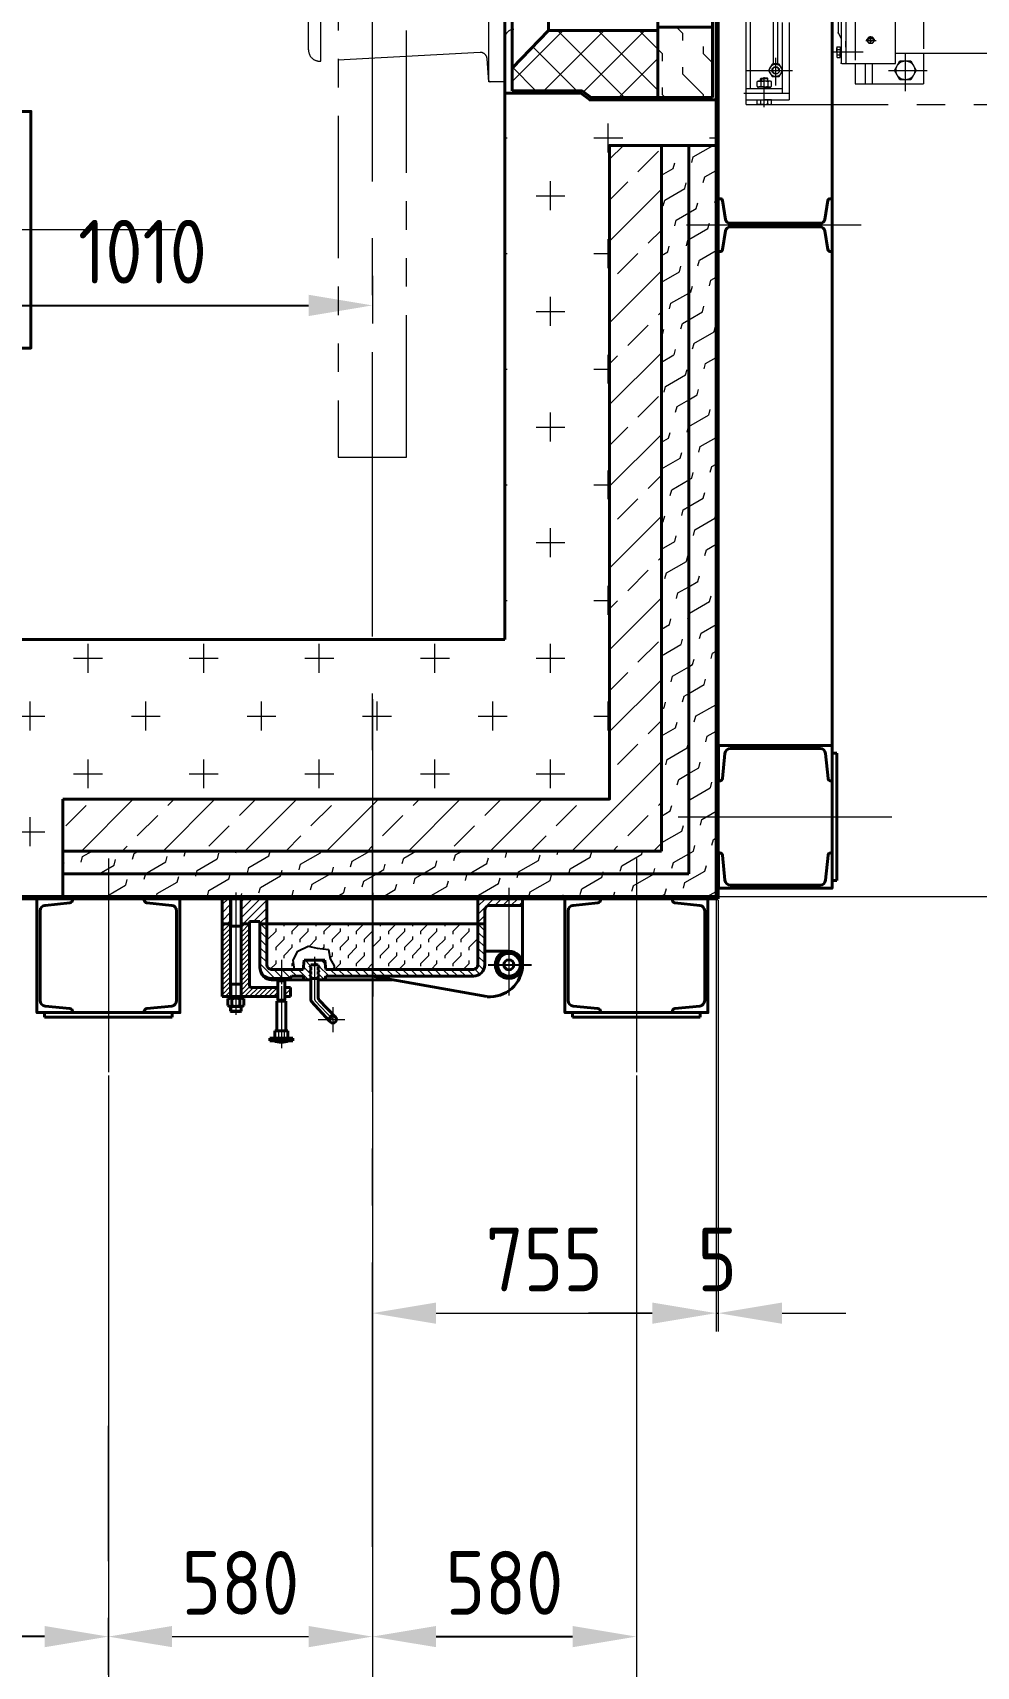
# Model space of a CAD drawing. Header units: millimetres. Extents: x 52110 to 400893, y -153728 to 31997.
# Drawn here: x 185181 to 187254, y -50464 to -46875 of the extents above; entities that cross this region are included whole.
import ezdxf

# ---------------------------------------------------------------- set-up
doc = ezdxf.new("R2010")
doc.units = ezdxf.units.MM
doc.header["$LTSCALE"] = 500
for name, pattern in [('CENTER', [2, 1.25, -0.25, 0.25, -0.25]), ('DASHED2', [0.375, 0.25, -0.125]), ('PHANTOM2', [1.25, 0.625, -0.125, 0.125, -0.125, 0.125, -0.125])]:
    doc.linetypes.add(name, pattern=pattern)
for name, color, linetype, lineweight in [('2D', 4, 'PHANTOM2', 20), ('3中心线层', 1, 'CENTER', 18), ('BIAOZHU', 3, 'Continuous', 25), ('POU', 4, 'Continuous', 20), ('SHI', 7, 'Continuous', 40), ('WEN', 3, 'Continuous', 20), ('XU', 6, 'DASHED2', 20), ('ZHONG', 1, 'CENTER', 20)]:
    doc.layers.add(name, color=color, linetype=linetype, lineweight=lineweight)
doc.layers.add('GB', color=3, linetype='Continuous')
doc.styles.add('GB', font='gbenor.shx', dxfattribs={"bigfont": 'gbcbig.shx'})
doc.dimstyles.new('ISO-25$0', dxfattribs={"dimscale": 40, "dimtxt": 3.5, "dimasz": 3.5, "dimexe": 1, "dimexo": 0.2, "dimgap": 1.2, "dimtad": 1, "dimtoh": 1, "dimdec": 1, "dimzin": 9, "dimdsep": 46, "dimtxsty": 'GB', "dimcen": 0, "dimclrd": 3, "dimclre": 3, "dimclrt": 256, "dimadec": 0, "dimazin": 2, "dimtfac": 1, "dimtdec": 1, "dimtix": 1, "dimtmove": 0, "dimatfit": 3, "dimldrblk": 'DOTSMALL', "dimfxl": 0, "dimlwd": -1, "dimlwe": 20, "dimarcsym": 0})
pattern_1 = [(30, (-3197.093, -51805.674), (-25.4, 43.99409), [50.8, -50.8]), (75, (-3153.1, -51780.274), (-25.400011, 43.9941095), [12.7, -46.44208, 12.7, -71.84208])]
pattern_2 = [(0, (-3197.09, -51805.67), (127, 127), [63.5, -190.5]), (90, (-3165.34, -51837.42), (-127, 127), [63.5, -190.5])]

# ---------------------------------------------------------------- blocks, each defined once
blk = doc.blocks.new('sz')
at = {"layer": 'SHI'}
for p, q in [((430888.2, 406140.3), (430888.2, 406390.3)), ((430905.2, 406140.3), (431185.2, 406140.3)), ((430905.2, 406130.3), (430905.2, 406140.3)), ((431185.2, 406130.3), (430905.2, 406130.3)), ((431185.2, 406140.3), (431185.2, 406130.3))]:
    blk.add_line(p, q, dxfattribs=at)
for points in [[(430966.2, 406140.3), (430966.2, 406143.4, 0.385314), (430960.8, 406149.3), (430906, 406154.8, -0.385314), (430895.2, 406166.8), (430895.2, 406363.9, -0.385314), (430906, 406375.9), (430960.8, 406381.4, 0.385314), (430966.2, 406387.3), (430966.2, 406390.3), (430888.2, 406390.3), (430888.2, 406140.3)], [(431124.2, 406140.3), (431124.2, 406143.4, -0.385314), (431129.6, 406149.3), (431184.4, 406154.8, 0.385314), (431195.2, 406166.8), (431195.2, 406363.9, 0.385314), (431184.4, 406375.9), (431129.6, 406381.4, -0.385314), (431124.2, 406387.3), (431124.2, 406390.3), (431202.2, 406390.3), (431202.2, 406140.3)]]:
    blk.add_lwpolyline(points, format="xyb", close=True, dxfattribs=at)
at = {"layer": 'ZHONG'}
blk.add_line((431045.2, 406478.9), (431045.2, 406009.5), dxfattribs=at)
blk = doc.blocks.new('*D1082')
at = {"layer": 'BIAOZHU', "color": 3, "linetype": 'ByBlock', "lineweight": 20}
for p, q in [((184917.4, -47396.6), (184917.4, -47514.4)), ((185927.4, -47409.6), (185927.4, -47514.4))]:
    blk.add_line(p, q, dxfattribs=at)
at = {"layer": 'BIAOZHU', "color": 3}
blk.add_line((185057.4, -47474.4), (185787.4, -47474.4), dxfattribs=at)
for points in [[(185057.4, -47451.1), (185057.4, -47497.8), (184917.4, -47474.4)], [(185787.4, -47451.1), (185787.4, -47497.8), (185927.4, -47474.4)]]:
    blk.add_solid(points, dxfattribs=at)
at = {"layer": 'Defpoints', "color": 0}
for p in [(184917.4, -47388.6), (185927.4, -47401.6), (185927.4, -47474.4)]:
    blk.add_point(p, dxfattribs=at)
at = {"layer": 'BIAOZHU', "insert": (185422.4, -47356.4), "char_height": 140, "attachment_point": 5, "style": 'GB'}
blk.add_mtext('1010', dxfattribs=at)
blk = doc.blocks.new('_DotSmall')
at = {"color": 0, "linetype": 'ByBlock', "const_width": 0.5}
blk.add_lwpolyline([(-0.0625, 0, 1), (0.0625, 0, 1)], format="xyb", close=True, dxfattribs=at)
blk = doc.blocks.new('*D1083')
at = {"layer": 'BIAOZHU', "color": 3, "linetype": 'ByBlock', "lineweight": 20}
for p, q in [((185347.4, -49165.9), (185347.4, -50739.4)), ((186507.4, -49165.9), (186507.4, -50739.4))]:
    blk.add_line(p, q, dxfattribs=at)
at = {"layer": 'BIAOZHU', "color": 3}
blk.add_line((185487.4, -50699.4), (186367.4, -50699.4), dxfattribs=at)
for points in [[(185487.4, -50676.1), (185487.4, -50722.7), (185347.4, -50699.4)], [(186367.4, -50676.1), (186367.4, -50722.7), (186507.4, -50699.4)]]:
    blk.add_solid(points, dxfattribs=at)
at = {"layer": 'Defpoints', "color": 0}
for p in [(185347.4, -49157.9), (186507.4, -49157.9), (186507.4, -50699.4)]:
    blk.add_point(p, dxfattribs=at)
at = {"layer": 'BIAOZHU', "insert": (185927.4, -50581.4), "char_height": 140, "attachment_point": 5, "style": 'GB'}
blk.add_mtext('1160', dxfattribs=at)
blk = doc.blocks.new('*D1084')
at = {"layer": 'BIAOZHU', "color": 3, "linetype": 'ByBlock', "lineweight": 20}
for p, q in [((185927.4, -50209.8), (185927.4, -50438.9)), ((186507.4, -50209.8), (186507.4, -50438.9))]:
    blk.add_line(p, q, dxfattribs=at)
at = {"layer": 'BIAOZHU', "color": 3}
blk.add_line((186067.4, -50398.9), (186367.4, -50398.9), dxfattribs=at)
for points in [[(186067.4, -50375.6), (186067.4, -50422.2), (185927.4, -50398.9)], [(186367.4, -50375.6), (186367.4, -50422.2), (186507.4, -50398.9)]]:
    blk.add_solid(points, dxfattribs=at)
at = {"layer": 'Defpoints', "color": 0}
for p in [(185927.4, -50201.8), (186507.4, -50201.8), (186507.4, -50398.9)]:
    blk.add_point(p, dxfattribs=at)
at = {"layer": 'BIAOZHU', "insert": (186217.4, -50280.9), "char_height": 140, "attachment_point": 5, "style": 'GB'}
blk.add_mtext('580', dxfattribs=at)
blk = doc.blocks.new('l')
at = {"layer": '2D'}
blk.add_lwpolyline([(196153.5, 48915.3), (196303.5, 48915.3), (196303.5, 36915.3), (196153.5, 36915.3)], close=True, dxfattribs=at)
blk = doc.blocks.new('*D1087')
at = {"layer": 'BIAOZHU', "color": 3, "linetype": 'ByBlock', "lineweight": 20}
for p, q in [((184607.4, -49884.1), (184607.4, -50438.9)), ((185347.4, -50201.1), (185347.4, -50438.9))]:
    blk.add_line(p, q, dxfattribs=at)
at = {"layer": 'BIAOZHU', "color": 3, "linetype": 'ByBlock'}
blk.add_line((185207.4, -50398.9), (184747.4, -50398.9), dxfattribs=at)
at = {"layer": 'BIAOZHU', "color": 3}
for points in [[(184747.4, -50375.6), (184747.4, -50422.2), (184607.4, -50398.9)], [(185207.4, -50375.6), (185207.4, -50422.2), (185347.4, -50398.9)]]:
    blk.add_solid(points, dxfattribs=at)
at = {"layer": 'Defpoints', "color": 0}
for p in [(184607.4, -49876.1), (185347.4, -50193.1), (184607.4, -50398.9)]:
    blk.add_point(p, dxfattribs=at)
at = {"layer": 'BIAOZHU', "insert": (184977.4, -50280.9), "char_height": 140, "attachment_point": 5, "style": 'GB'}
blk.add_mtext('740', dxfattribs=at)
blk = doc.blocks.new('*D1089')
at = {"layer": 'Defpoints', "color": 0}
for p in [(186682.4, -48771), (186682.4, -49688.3), (185927.4, -49861)]:
    blk.add_point(p, dxfattribs=at)
at = {"layer": 'WEN', "color": 3, "linetype": 'ByBlock', "lineweight": 20}
for p, q in [((186682.4, -48779), (186682.4, -49728.3)), ((185927.4, -49853), (185927.4, -49648.3))]:
    blk.add_line(p, q, dxfattribs=at)
at = {"layer": 'WEN', "color": 3, "linetype": 'ByBlock'}
blk.add_line((186067.4, -49688.3), (186542.4, -49688.3), dxfattribs=at)
at = {"layer": 'WEN', "color": 3}
for points in [[(186067.4, -49665), (186067.4, -49711.7), (185927.4, -49688.3)], [(186542.4, -49665), (186542.4, -49711.7), (186682.4, -49688.3)]]:
    blk.add_solid(points, dxfattribs=at)
at = {"layer": 'WEN', "insert": (186304.9, -49570.3), "char_height": 140, "attachment_point": 5, "style": 'GB'}
blk.add_mtext('755', dxfattribs=at)
blk = doc.blocks.new('*D1090')
at = {"layer": 'Defpoints', "color": 0}
for p in [(185927.4, -49111.8), (185347.4, -49209.1), (185927.4, -50398.9)]:
    blk.add_point(p, dxfattribs=at)
at = {"layer": 'WEN', "color": 3, "linetype": 'ByBlock', "lineweight": 20}
for p, q in [((185927.4, -49119.8), (185927.4, -50438.9)), ((185347.4, -49217.1), (185347.4, -50438.9))]:
    blk.add_line(p, q, dxfattribs=at)
at = {"layer": 'WEN', "color": 3, "linetype": 'ByBlock'}
blk.add_line((185487.4, -50398.9), (185787.4, -50398.9), dxfattribs=at)
at = {"layer": 'WEN', "color": 3}
for points in [[(185487.4, -50375.6), (185487.4, -50422.2), (185347.4, -50398.9)], [(185787.4, -50375.6), (185787.4, -50422.2), (185927.4, -50398.9)]]:
    blk.add_solid(points, dxfattribs=at)
at = {"layer": 'WEN', "insert": (185637.4, -50280.9), "char_height": 140, "attachment_point": 5, "style": 'GB'}
blk.add_mtext('580', dxfattribs=at)
blk = doc.blocks.new('*D1091')
at = {"layer": 'Defpoints', "color": 0}
for p in [(186682.4, -48773), (186687.4, -48773), (186687.4, -49688.3)]:
    blk.add_point(p, dxfattribs=at)
at = {"layer": 'WEN', "color": 3, "linetype": 'ByBlock', "lineweight": 20}
for p, q in [((186682.4, -48781), (186682.4, -49728.3)), ((186687.4, -48781), (186687.4, -49728.3))]:
    blk.add_line(p, q, dxfattribs=at)
at = {"layer": 'WEN', "color": 3, "linetype": 'ByBlock'}
for p, q in [((186542.4, -49688.3), (186402.4, -49688.3)), ((186682.4, -49688.3), (186687.4, -49688.3)), ((186827.4, -49688.3), (186967.4, -49688.3))]:
    blk.add_line(p, q, dxfattribs=at)
at = {"layer": 'WEN', "color": 3}
for points in [[(186542.4, -49665), (186542.4, -49711.7), (186682.4, -49688.3)], [(186827.4, -49665), (186827.4, -49711.7), (186687.4, -49688.3)]]:
    blk.add_solid(points, dxfattribs=at)
at = {"layer": 'WEN', "insert": (186684.9, -49570.3), "char_height": 140, "attachment_point": 5, "style": 'GB'}
blk.add_mtext('5', dxfattribs=at)
blk = doc.blocks.new('*D1097')
at = {"layer": 'Defpoints', "color": 0}
for p in [(185927.4, -48331.1), (165847.4, -48466.2), (165847.4, -52219.4)]:
    blk.add_point(p, dxfattribs=at)
at = {"layer": 'WEN', "color": 3, "linetype": 'ByBlock', "lineweight": 20}
for p, q in [((185927.4, -48339.1), (185927.4, -52259.4)), ((165847.4, -48474.2), (165847.4, -52259.4))]:
    blk.add_line(p, q, dxfattribs=at)
at = {"layer": 'WEN', "color": 3, "linetype": 'ByBlock'}
blk.add_line((185787.4, -52219.4), (165987.4, -52219.4), dxfattribs=at)
at = {"layer": 'WEN', "color": 3}
for points in [[(165987.4, -52196), (165987.4, -52242.7), (165847.4, -52219.4)], [(185787.4, -52196), (185787.4, -52242.7), (185927.4, -52219.4)]]:
    blk.add_solid(points, dxfattribs=at)
at = {"layer": 'WEN', "insert": (175887.4, -52094.4), "char_height": 140, "attachment_point": 5, "style": 'GB'}
blk.add_mtext('20080(加热炉有效长度）', dxfattribs=at)
blk = doc.blocks.new('*D1150')
at = {"layer": 'Defpoints', "color": 0}
for p in [(186687.4, -34843), (186350.4, -48773), (189763.5, -48773)]:
    blk.add_point(p, dxfattribs=at)
at = {"layer": 'WEN', "color": 3, "linetype": 'ByBlock', "lineweight": 20}
for p, q in [((186695.4, -34843), (189803.5, -34843)), ((186358.4, -48773), (189803.5, -48773))]:
    blk.add_line(p, q, dxfattribs=at)
at = {"layer": 'WEN', "color": 3, "linetype": 'ByBlock'}
blk.add_line((189763.5, -34983), (189763.5, -48633), dxfattribs=at)
at = {"layer": 'WEN', "color": 3}
for points in [[(189740.2, -34983), (189786.8, -34983), (189763.5, -34843)], [(189740.2, -48633), (189786.8, -48633), (189763.5, -48773)]]:
    blk.add_solid(points, dxfattribs=at)
at = {"layer": 'WEN', "insert": (189640.9, -41808), "char_height": 140, "attachment_point": 5, "rotation": 90, "style": 'GB'}
blk.add_mtext('13930(砌体尺寸）', dxfattribs=at)
blk = doc.blocks.new('gdkk')
at = {"layer": 'SHI'}
blk.add_lwpolyline([(187744.5, 53003.2), (188264.5, 53003.2), (188264.5, 52483.2), (187744.5, 52483.2)], close=True, dxfattribs=at)
blk.add_circle((188004.5, 52743.2), 70, dxfattribs=at)
at = {"layer": 'ZHONG', "color": 1}
for p, q in [((188004.5, 53073.7), (188004.5, 52377.6)), ((188374.9, 52743.2), (187630.3, 52743.2))]:
    blk.add_line(p, q, dxfattribs=at)
blk = doc.blocks.new('A$C7DE81D0F')
at = {"layer": '2D'}
for p, q in [((1724.6, 555.5), (724.6, 555.5)), ((1724.6, 545.5), (1629.6, 545.5)), ((1629.6, 375.5), (1629.6, 545.5)), ((1668.9, 554.4), (1668.9, 545.5)), ((1668.9, 545.5), (1684.6, 545.5)), ((1684.6, 555.6), (1672.2, 555.6)), ((1676.8, 554.4), (1676.8, 545.5)), ((1677.1, 555.6), (1677.1, 555.6)), ((1684.6, 555.6), (1697, 555.6)), ((1700.2, 545.5), (1684.6, 545.5)), ((1692, 555.6), (1692, 555.6)), ((1692.3, 554.4), (1692.3, 545.5)), ((1700.2, 554.4), (1700.2, 545.5)), ((1724.6, 555.5), (1724.6, 365.5)), ((1484.6, 510.5), (1334.6, 510.5)), ((1334.6, 442.5), (1334.6, 510.5)), ((1446.9, 510.5), (1446.9, 465.5)), ((1461.9, 510.5), (1461.9, 465.5)), ((1484.6, 465.5), (1484.6, 510.5)), ((1729.6, 530.5), (1629.6, 530.5)), ((1644.6, 530.5), (1644.6, 375.5)), ((1724.6, 520.5), (1644.6, 520.5)), ((1668.9, 515.7), (1668.9, 505.3)), ((1668.9, 505.3), (1668.9, 505.3)), ((1671, 520.5), (1684.6, 520.5)), ((1671, 520.5), (1671, 517.1)), ((1671, 517.1), (1696.1, 517.1)), ((1672, 504.1), (1684.6, 504.1)), ((1684.6, 516.9), (1672.2, 516.9)), ((1676.6, 504.1), (1676.6, 498.8)), ((1676.7, 515.7), (1676.7, 515.7)), ((1676.7, 505.3), (1676.7, 515.7)), ((1676.7, 504.1), (1676.7, 504.1)), ((1677.2, 517.1), (1677.2, 517.1)), ((1677.7, 497.7), (1677.7, 504.1)), ((1685.1, 520.5), (1683.4, 517.1)), ((1685.7, 520.5), (1684, 517.1)), ((1698.2, 520.5), (1684.6, 520.5)), ((1684.6, 516.9), (1696.9, 516.9)), ((1697.2, 504.1), (1684.6, 504.1)), ((1691.4, 497.7), (1691.4, 504.1)), ((1692, 517.1), (1692, 517.1)), ((1692.4, 505.3), (1692.4, 515.7)), ((1692.4, 515.7), (1692.4, 515.7)), ((1692.4, 504.1), (1692.4, 504.1)), ((1692.6, 504.1), (1692.6, 498.8)), ((1696.2, 517.1), (1698.2, 517.1)), ((1698.2, 520.5), (1698.2, 517.1)), ((1700.3, 515.7), (1700.3, 505.3)), ((1700.3, 505.3), (1700.3, 505.3)), ((1714.6, 520.5), (1714.6, 365.5)), ((2254.6, 502.5), (2254.6, 280.5)), ((2257.6, 505.5), (2289.6, 505.5)), ((2289.6, 505.5), (2289.6, 57.4)), ((2289.6, 505.5), (2293.5, 455)), ((1676.6, 498.8), (1684.6, 498.8)), ((1676.6, 498.8), (1677.7, 497.7)), ((1677.7, 497.7), (1684.6, 497.7)), ((1692.6, 498.8), (1684.6, 498.8)), ((1691.4, 497.7), (1684.6, 497.7)), ((1692.6, 498.8), (1691.4, 497.7)), ((1396.4, 442.5), (837.3, 442.5)), ((1334.6, 280.5), (1334.6, 433.1)), ((1396.4, 465.5), (1396.4, 280.5)), ((1505.4, 465.5), (1396.4, 465.5)), ((1484.6, 280.5), (1484.6, 458.1)), ((1505.4, 280.5), (1505.4, 465.5)), ((1506.4, 465.5), (1505.4, 464.5)), ((1505.4, 415.5), (1505.4, 434.5)), ((1505.4, 416.5), (1505.4, 434.5)), ((1514.4, 465.5), (1506.4, 465.5)), ((1515.4, 464.5), (1514.4, 465.5)), ((1515.4, 280.5), (1515.4, 464.5)), ((1517.9, 450.7), (1515.4, 450.7)), ((1515.4, 449.3), (1515.4, 450.7)), ((1515.4, 430.3), (1515.4, 449.2)), ((1517.9, 441.4), (1515.4, 440.1)), ((1517.9, 440.9), (1515.4, 439.7)), ((1517.9, 452.3), (1517.9, 440.5)), ((1524.6, 452.3), (1517.9, 452.3)), ((1517.9, 450.7), (1517.9, 440.5)), ((1524.6, 446.3), (1517.9, 446.3)), ((1517.9, 428.8), (1517.9, 440.5)), ((1517.9, 430.3), (1517.9, 440.5)), ((1524.6, 434.7), (1517.9, 434.7)), ((1525.5, 440.5), (1525.5, 449.8)), ((1525.5, 446.1), (1525.5, 446.1)), ((1525.5, 440.5), (1525.5, 431.2)), ((1525.5, 434.9), (1525.5, 434.9)), ((1654.6, 465.5), (1654.6, 280.5)), ((1664.6, 465.5), (1654.6, 465.5)), ((1664.6, 465.5), (1664.6, 280.5)), ((2309.1, 441.2), (2658.7, 460.4)), ((2658.7, 460.4), (2658.7, 100.6)), ((2686, 435.5), (2686, 280.5)), ((1446.5, 420.6), (1442.2, 415.6)), ((1442.2, 415.6), (1446.5, 410.6)), ((1442.2, 415.6), (1442.2, 412.6)), ((1442.2, 412.6), (1446.5, 407.6)), ((1455.2, 420.6), (1446.5, 420.6)), ((1446.5, 410.6), (1455.2, 410.6)), ((1446.5, 410.6), (1446.5, 407.6)), ((1446.5, 407.6), (1455.2, 407.6)), ((1459.5, 415.6), (1455.2, 420.6)), ((1455.2, 410.6), (1459.5, 415.6)), ((1455.2, 407.6), (1459.5, 412.6)), ((1455.2, 410.6), (1455.2, 407.6)), ((1459.5, 415.6), (1459.5, 412.6)), ((1505.4, 429.5), (1505.4, 416.5)), ((1517.9, 430.3), (1515.4, 430.3)), ((1522.4, 398.4), (1515.4, 410.5)), ((1524.6, 428.8), (1517.9, 428.8)), ((1522.4, 280.5), (1522.4, 398.4))]:
    blk.add_line(p, q, dxfattribs=at)
for points in [[(1362.6, 459.8), (1350.7, 480.5), (1362.6, 501.2), (1386.5, 501.2), (1398.5, 480.5), (1386.5, 459.8)], [(1667.4, 466.9), (1675.3, 480.5), (1667.4, 494.1), (1651.7, 494.1), (1643.9, 480.5), (1651.7, 466.9)]]:
    blk.add_lwpolyline(points, close=True, dxfattribs=at)
for points in [[(1450.9, 420.6, 0.067902), (1447.9, 420.2, 0.080166), (1445.6, 419.1, 0.107093), (1443.9, 417.4, 0.139107), (1443.4, 415.6, 0.139107), (1443.9, 413.8, 0.107093), (1445.6, 412.1, 0.080166), (1447.9, 411, 0.067902), (1450.9, 410.6, 0.067902), (1453.8, 411, 0.080166), (1456.1, 412.1, 0.107093), (1457.8, 413.8, 0.139107), (1458.3, 415.6, 0.139107), (1457.8, 417.4, 0.107093), (1456.1, 419.1, 0.080166), (1453.8, 420.2, 0.067902)], [(1452.9, 415.6, 0.150035), (1452.7, 416, 0.107049), (1452.3, 416.5, 0.075296), (1451.7, 416.7, 0.062057), (1450.9, 416.8, 0.062057), (1450.1, 416.7, 0.075296), (1449.4, 416.5, 0.107049), (1449, 416, 0.150035), (1448.9, 415.6, 0.150035), (1449, 415.2, 0.107049), (1449.4, 414.7, 0.075296), (1450.1, 414.5, 0.062057), (1450.9, 414.4, 0.062057), (1451.7, 414.5, 0.075296), (1452.3, 414.7, 0.107049), (1452.7, 415.2, 0.150035)]]:
    blk.add_lwpolyline(points, format="xyb", close=True, dxfattribs=at)
for centre, radius in [((1374.6, 480.5), 20.7), ((1659.6, 480.5), 13.6), ((1659.6, 480.5), 8)]:
    blk.add_circle(centre, radius, dxfattribs=at)
for centre, radius, start, end in [((1672.9, 548), 7.55, 58.376, 121.4945), ((1684.4, 530.4), 25.2, 89.6076, 107.5491), ((1684.7, 530.4), 25.2, 72.4509, 90.3924), ((1696.3, 548), 7.55, 58.5055, 121.624), ((1672.8, 509.9), 6.98, 55.8773, 124.1227), ((1672.8, 511.3), 7.11, 236.6726, 303.4684), ((1684.5, 490.6), 26.3, 89.7685, 107.0952), ((1684.4, 529.7), 25.5, 252.4452, 270.321), ((1684.7, 490.6), 26.3, 72.9048, 90.2315), ((1684.7, 529.7), 25.5, 269.679, 287.5548), ((1696.3, 509.9), 6.98, 55.8773, 124.1227), ((1696.3, 511.3), 7.11, 236.5316, 303.3274), ((2257.6, 502.5), 3, 90, 180), ((2286.8, 502.5), 3, 4.3987, 90), ((1659.6, 480.5), 6.88, 169.4013, 103.9785), ((1519.8, 449.3), 5.66, 328.376, 31.4945), ((1506.6, 440.7), 18.9, 359.6076, 17.5491), ((1506.6, 440.4), 18.9, 342.4509, 0.3924), ((1519.8, 431.7), 5.66, 328.5055, 31.624), ((2308.4, 456.2), 15, 184.3987, 272.663), ((2661, 435.5), 25, 0, 95.326), ((2234.6, 410.5), 20, 270, 0)]:
    blk.add_arc(centre, radius, start, end, dxfattribs=at)
at = {"layer": '2D', "color": 0, "linetype": 'ByBlock'}
for p in [(1505.4, 464.5), (1515.4, 464.5), (1522.4, 398.4)]:
    blk.add_point(p, dxfattribs=at)
at = {"layer": 'ZHONG'}
for p, q in [((1684.6, 561.1), (1684.6, 495.4)), ((1374.6, 526.4), (1374.6, 444.9)), ((1659.6, 452.8), (1659.6, 513.7)), ((1411.8, 480.5), (1326.4, 480.5)), ((1724.6, 480.5), (1622.3, 480.5)), ((1467.5, 440.5), (1534.1, 440.5)), ((1439, 415.6), (1461.4, 415.6)), ((1450.9, 421.9), (1450.9, 405.6))]:
    blk.add_line(p, q, dxfattribs=at)
blk = doc.blocks.new('A$C340F7E86')
at = {"layer": 'SHI'}
blk.add_lwpolyline([(116, 63.9), (116, 68.2, 0.366629), (111.8, 73.1), (70.4, 80, -0.366629), (62, 89.9), (62, 287.9, -0.366629), (70.4, 297.8), (111.8, 304.7, 0.366629), (116, 309.6), (116, 313.9), (0, 313.9), (0, 309.6, 0.366629), (4.2, 304.7), (45.6, 297.8, -0.366629), (54, 287.9), (54, 89.9, -0.366629), (45.6, 80), (4.2, 73.1, 0.366629), (0, 68.2), (0, 63.9)], format="xyb", close=True, dxfattribs=at)
at = {"layer": 'ZHONG'}
blk.add_line((58, 0), (58, 384.1), dxfattribs=at)
blk = doc.blocks.new('A$C65571982')
at = {"layer": 'SHI'}
for p, q in [((280, 261), (280, 520)), ((280, 520), (400, 520)), ((400, 261), (400, 520)), ((280, 365), (400, 365)), ((280, 261), (400, 261)), ((280, 259), (400, 259)), ((280, 259), (280, 0)), ((400, 259), (400, 0)), ((280, 155), (400, 155)), ((280, 0), (400, 0))]:
    blk.add_line(p, q, dxfattribs=at)
at = {"layer": 'ZHONG', "color": 1, "ltscale": 0.5}
blk.add_line((167.5, 260), (941.7, 260), dxfattribs=at)
blk = doc.blocks.new('A$C2C8E3458')
at = {"layer": '3中心线层'}
blk.add_line((-145.1, 260), (404.3, 260), dxfattribs=at)
at = {"layer": 'SHI'}
for p, q in [((0, 261), (0, 505)), ((0, 505), (154, 505)), ((154, 505), (174, 520)), ((174, 520), (320, 520)), ((320, 261), (320, 520)), ((80, 372.5), (0, 455)), ((80, 372.5), (320, 372.5)), ((80, 261), (80, 372.5)), ((0, 261), (320, 261)), ((0, 259), (0, 15)), ((0, 259), (320, 259)), ((80, 259), (80, 147.5)), ((320, 259), (320, 0)), ((80, 147.5), (0, 65)), ((80, 147.5), (320, 147.5)), ((0, 15), (154, 15)), ((154, 15), (174, 0)), ((174, 0), (320, 0))]:
    blk.add_line(p, q, dxfattribs=at)
blk = doc.blocks.new('A$C16A5045D')
at = {"layer": 'WEN'}
h = blk.add_hatch(dxfattribs=at)
h.set_pattern_fill('FLEX', color=256, scale=10, angle=45, style=0)
h.paths.add_polyline_path([(232.5, 520), (112.5, 520), (112.5, 365), (232.5, 365)])
h.paths.add_polyline_path([(232.5, 155), (112.5, 155), (112.5, 0), (232.5, 0)])
h = blk.add_hatch(dxfattribs=at)
h.set_pattern_fill('NET', color=256, scale=20, angle=45, style=0)
h.paths.add_polyline_path([(552.5, 452.5), (552.5, 505), (398.5, 505), (378.5, 520), (232.5, 520), (232.5, 372.5), (472.5, 372.5)])
h.paths.add_polyline_path([(472.5, 147.5), (232.5, 147.5), (232.5, 0), (378.5, 0), (398.5, 15), (552.5, 15), (552.5, 67.5)])
at = {"layer": 'SHI'}
blk.add_blockref('A$C65571982', (-167.5, 0), dxfattribs=at)
at = {"layer": 'SHI', "xscale": -1}
blk.add_blockref('A$C2C8E3458', (552.5, 0), dxfattribs=at)
blk = doc.blocks.new('A$C31AD595B')
at = {"layer": 'POU'}
h = blk.add_hatch(dxfattribs=at)
h.set_pattern_fill('ANSI31', color=256, scale=100, style=0)
h.set_pattern_definition([(45, (-12680.765, -8597.236), (-8.838835, 8.838835), [])])
h.paths.add_polyline_path([(41.5, 327.9), (41.5, 272.9), (60, 272.9), (60, 277.9), (83, 277.9), (83, 272.9), (98, 272.9), (98, 327.9)])
h.paths.add_polyline_path([(562, 272.9), (577, 272.9), (577, 302.9, -0.414214), (587, 312.9), (630, 312.9), (630, 327.9), (562, 327.9)])
h.paths.add_polyline_path([(630, 327.9), (630, 312.9), (660, 312.9), (660, 327.9)])
h.paths.add_polyline_path([(0, 272.9), (18.5, 272.9), (18.5, 327.9), (0, 327.9)])
h = blk.add_hatch(dxfattribs=at)
h.set_pattern_fill('ANSI31', color=256, scale=60, style=0)
h.set_pattern_definition([(45, (-12680.765, -8597.2365), (-5.303301, 5.303301), [])])
h.paths.add_polyline_path([(0, 112.9), (18.5, 112.9), (18.5, 272.9), (0, 272.9)])
h.paths.add_polyline_path([(41.5, 112.9), (122, 112.9), (122, 132.9), (65, 132.9, -0.414214), (60, 137.9), (60, 272.9), (41.5, 272.9)])
h.paths.add_polyline_path([(150, 132.9), (138, 132.9), (138, 112.9), (150, 112.9)])
h = blk.add_hatch(dxfattribs=at)
h.set_pattern_fill('ANSI31', color=256, scale=100, angle=90, style=0)
h.set_pattern_definition([(135, (-12680.765, -8597.236), (-8.838835, -8.838835), [])])
h.paths.add_polyline_path([(562, 182.9, -0.414214), (552, 172.9), (330, 172.9), (330, 157.9), (552, 157.9, 0.414214), (577, 182.9), (577, 272.9), (562, 272.9)])
h.paths.add_polyline_path([(330, 157.9), (330, 172.9), (228, 172.9), (225.5, 192.9), (203, 192.9), (203, 182.9), (211, 182.9), (211, 181.4), (214, 177), (211, 177.9), (211, 171.4), (214, 167), (211, 167.9), (211, 161.4), (214, 157), (211, 157.9), (211, 149.8), (225.5, 149.8), (228, 157.9)])
h.paths.add_polyline_path([(178, 172.9), (130, 172.9), (130, 152.9), (148, 152.9), (153, 157.9), (178, 157.9), (180.5, 149.8), (195, 149.8), (195, 157.9), (192, 157), (195, 161.4), (195, 167.9), (192, 167), (195, 171.4), (195, 177.9), (192, 177), (195, 181.4), (195, 182.9), (203, 182.9), (203, 192.9), (180.5, 192.9)])
h.paths.add_polyline_path([(108, 152.9), (130, 152.9), (130, 172.9), (108, 172.9, -0.414214), (98, 182.9), (98, 272.9), (83, 272.9), (83, 177.9, 0.414214)])
h = blk.add_hatch(dxfattribs=at)
h.set_pattern_fill('FLEX', color=256, scale=100, angle=45, style=0)
h.set_pattern_definition([(45, (-12680.765, -8597.236), (-17.67767, 17.67767), [25, -25]), (90, (-12663.087, -8579.559), (-17.67767, 17.67767), [6.25, -22.85534, 6.25, -35.35534])])
h.paths.add_polyline_path([(330, 172.9), (552, 172.9, 0.414214), (562, 182.9), (562, 272.9), (330, 272.9)])
h.paths.add_polyline_path([(330, 272.9), (98, 272.9), (98, 182.9, 0.414214), (108, 172.9), (158.7, 172.9), (156.2, 193.4), (166.4, 212.7), (188.9, 223.9), (208.7, 219.1), (233.9, 216.4), (237.1, 196.1), (246.3, 180.5), (245.5, 172.9), (330, 172.9)])
at = {"layer": 'BIAOZHU'}
for p, q in [((19.5, 327.9), (19.5, 267.9)), ((40.5, 327.9), (40.5, 267.9)), ((19.5, 140), (19.5, 112.9)), ((40.5, 140), (40.5, 112.9))]:
    blk.add_line(p, q, dxfattribs=at)
blk.add_lwpolyline([(158.7, 172.9), (156.2, 193.4), (166.4, 212.7), (188.9, 223.9), (208.7, 219.1), (233.9, 216.4), (237.1, 196.1), (246.3, 180.5), (245.5, 172.9)], dxfattribs=at)
at = {"layer": 'GB', "color": 1, "linetype": 'CENTER'}
for p, q in [((330, 341), (330, 113.1)), ((584.4, 182.9), (679.3, 182.9))]:
    blk.add_line(p, q, dxfattribs=at)
at = {"layer": 'GB'}
for p, q in [((19.5, 91.2), (19.5, 80)), ((40.5, 91.2), (40.5, 80))]:
    blk.add_line(p, q, dxfattribs=at)
at = {"layer": 'SHI'}
for p, q in [((0, 327.9), (660, 327.9)), ((0, 327.9), (0, 112.9)), ((18.5, 327.9), (18.5, 112.9)), ((41.5, 327.9), (41.5, 112.9)), ((98, 327.9), (98, 182.9)), ((562, 327.9), (562, 182.9)), ((660, 327.9), (660, 182.9)), ((577, 302.9), (577, 182.9)), ((587, 312.9), (660, 312.9)), ((0, 272.9), (18.5, 272.9)), ((0, 272.9), (18.5, 272.9)), ((18.5, 267.9), (41.5, 267.9)), ((41.5, 272.9), (60, 272.9)), ((41.5, 272.9), (60, 272.9)), ((60, 277.9), (60, 137.9)), ((60, 277.9), (83, 277.9)), ((83, 277.9), (83, 177.9)), ((83, 272.9), (577, 272.9)), ((180.5, 192.9), (178, 172.9)), ((225.5, 192.9), (180.5, 192.9)), ((195, 181.4), (192, 177)), ((195, 182.9), (211, 182.9)), ((195, 182.9), (195, 181.4)), ((211, 182.9), (211, 181.4)), ((211, 181.4), (214, 177)), ((225.5, 192.9), (228, 172.9)), ((630, 212.9), (577, 212.9)), ((178, 172.9), (108, 172.9)), ((148, 152.9), (108, 152.9)), ((195, 149.8), (108.4, 149.8)), ((122, 147.4), (122.5, 147.9)), ((122, 147.4), (122, 104.9)), ((138, 147.4), (122, 147.4)), ((137.5, 147.9), (122.5, 147.9)), ((137.5, 147.9), (138, 147.4)), ((138, 147.4), (138, 104.9)), ((153, 157.9), (148, 152.9)), ((178, 157.9), (153, 157.9)), ((178, 157.9), (180.5, 149.8)), ((192, 177), (195, 177.9)), ((195, 171.4), (192, 167)), ((192, 167), (195, 167.9)), ((195, 161.4), (192, 157)), ((192, 157), (195, 157.9)), ((195, 177.9), (195, 171.4)), ((195, 167.9), (195, 161.4)), ((195, 157.9), (195, 105.9)), ((195, 152.9), (211, 152.9)), ((211, 177.9), (211, 171.4)), ((214, 177), (211, 177.9)), ((211, 171.4), (214, 167)), ((214, 167), (211, 167.9)), ((211, 167.9), (211, 161.4)), ((211, 161.4), (214, 157)), ((211, 157.9), (211, 110.2)), ((214, 157), (211, 157.9)), ((373.6, 149.8), (211, 149.8)), ((228, 157.9), (225.5, 149.8)), ((552, 172.9), (228, 172.9)), ((552, 157.9), (228, 157.9)), ((330, 157.9), (581.8, 112.9)), ((0, 112.9), (122, 112.9)), ((11.5, 112.9), (11.5, 109.9)), ((11.5, 109.9), (48.5, 109.9)), ((17, 109.9), (12.7, 107.4)), ((43, 109.9), (17, 109.9)), ((18.5, 140), (41.5, 140)), ((43, 109.9), (47.3, 107.4)), ((48.5, 112.9), (48.5, 109.9)), ((65, 132.9), (122, 132.9)), ((138, 132.9), (150, 132.9)), ((138, 112.9), (150, 112.9)), ((150, 132.9), (150, 112.9)), ((12.7, 107.4), (12.7, 93.7)), ((17, 91.2), (12.7, 93.7)), ((43, 91.2), (17, 91.2)), ((18.5, 91.2), (18.5, 81)), ((18.5, 81), (41.5, 81)), ((18.5, 81), (19.5, 80)), ((40.5, 80), (19.5, 80)), ((21.3, 107.4), (21.3, 93.7)), ((38.7, 107.4), (38.7, 93.7)), ((40.5, 80), (41.5, 81)), ((41.5, 91.2), (41.5, 81)), ((43, 91.2), (47.3, 93.7)), ((47.3, 107.4), (47.3, 93.7)), ((120, 37.9), (120, 102.9)), ((120.5, 102.9), (120, 102.9)), ((140, 102.9), (120, 102.9)), ((138, 104.9), (122, 104.9)), ((123.2, 104.9), (123.2, 102.9)), ((130, 104.9), (138, 104.9)), ((136.8, 104.9), (136.8, 102.9)), ((140, 102.9), (139.5, 102.9)), ((140, 37.9), (140, 102.9)), ((196.1, 101.9), (236.1, 58.9)), ((212.1, 106.2), (249.9, 66.9)), ((130, 37.9), (115.6, 37.9)), ((115.6, 21.9), (115.6, 37.9)), ((130, 37.9), (144.4, 37.9)), ((144.4, 21.9), (144.4, 37.9)), ((130, 21.9), (105, 21.9)), ((105, 21.9), (105, 16.1)), ((130, 16.1), (105, 16.1)), ((130, 21.9), (155, 21.9)), ((130, 16.1), (155, 16.1)), ((155, 21.9), (155, 16.1))]:
    blk.add_line(p, q, dxfattribs=at)
for centre, radius in [((630, 182.9), 30), ((630, 182.9), 25), ((630, 182.9), 11), ((243, 62.9), 8)]:
    blk.add_circle(centre, radius, dxfattribs=at)
for centre, radius, start, end in [((587, 302.9), 10, 90, 180), ((108, 182.9), 10, 180, 270), ((552, 182.9), 25, 270, 0), ((552, 182.9), 10, 270, 0), ((588, 184.7), 72.1, 265.1286, 358.5717), ((108, 177.9), 25, 180, 270), ((108.4, 174.8), 25, 180, 270), ((15.9, 103), 6.96, 38.9393, 81.0607), ((30, 93.6), 16.3, 57.7958, 122.2042), ((44.1, 103), 6.96, 98.9393, 141.0607), ((65, 137.9), 5, 180, 270), ((219, 110.2), 8, 180, 210.1735), ((15.9, 98), 6.96, 278.9393, 321.0607), ((30, 107.4), 16.3, 237.7958, 302.2042), ((44.1, 98), 6.96, 218.9393, 261.0607), ((203, 105.9), 8, 180, 210.1735), ((130, 57.7), 44.8, 248.0528, 291.9472)]:
    blk.add_arc(centre, radius, start, end, dxfattribs=at)
at = {"layer": 'XU'}
for p, q in [((124, 37.9), (124, 19.9)), ((136, 37.9), (136, 19.9)), ((130, 19.9), (124, 19.9)), ((130, 19.9), (136, 19.9))]:
    blk.add_line(p, q, dxfattribs=at)
at = {"layer": 'ZHONG'}
for p, q in [((30, 341.6), (30, 72.7)), ((630, 351.9), (630, 115.6)), ((30, 290.2), (30, 86.1)), ((130, 194), (130, 140.4)), ((203, 200.5), (203, 108)), ((203, 199.5), (203, 129)), ((130, 136), (130, 0)), ((204.1, 104), (243, 62.9)), ((243, 89.8), (243, 34.8)), ((243, 78.8), (243, 45.5)), ((210.7, 62.9), (269.7, 62.9))]:
    blk.add_line(p, q, dxfattribs=at)
blk.add_arc((211, 108), 8, 180, 210.1735, dxfattribs=at)

msp = doc.modelspace()

# ---------------------------------------------------------------- hatches: boundary and pattern name
at = {"layer": 'WEN'}
h = msp.add_hatch(dxfattribs=at)
h.set_pattern_fill('CROSS', color=256, scale=20, style=0)
h.set_pattern_definition(pattern_2)
h.paths.add_polyline_path([(186448.40863, -47123.01452), (186682.40863, -47123.01452), (186682.40863, -47023.01452), (186405.0753, -47023.01452), (186385.0753, -47008.01452), (186218.40863, -47008.01452), (186218.40863, -48208.01452), (185927.40863, -48208.01452), (185927.40863, -48559.01452), (186448.40863, -48559.01452)])
h = msp.add_hatch(dxfattribs=at)
h.set_pattern_fill('FLEX', color=256, scale=8, angle=30, style=0)
h.set_pattern_definition(pattern_1)
h.paths.add_polyline_path([(185927.40863, -48723.01452), (185347.40863, -48723.01452), (185347.40863, -48773.01452), (185927.40863, -48773.01452)])
h.paths.add_polyline_path([(185927.40863, -48673.01452), (185247.41202, -48673.01452), (185247.41202, -48723.01452), (185927.40863, -48723.01452)])
h.paths.add_polyline_path([(186622.40863, -47123.01452), (186562.40863, -47123.01452), (186562.40863, -48673.01452), (185927.40863, -48673.01452), (185927.40863, -48723.01452), (186622.40863, -48723.01452)])
h = msp.add_hatch(dxfattribs=at)
h.set_pattern_fill('ANSI33', color=256, scale=20, style=0)
h.set_pattern_definition([(45, (-3197.09, -51805.67), (-89.80256, 89.80256), []), (45, (-3107.29, -51805.67), (-89.80256, 89.80256), [63.5, -31.75])])
h.paths.add_polyline_path([(186562.40863, -47123.01452), (186448.40863, -47123.01452), (186448.40863, -48559.01452), (185927.40863, -48559.01452), (185927.40863, -48673.01452), (186562.40863, -48673.01452)])
h.paths.add_polyline_path([(185927.40863, -48559.01452), (185247.41202, -48559.01452), (185247.41202, -48673.01452), (185927.40863, -48673.01452)])
h = msp.add_hatch(dxfattribs=at)
h.set_pattern_fill('FLEX', color=256, scale=8, angle=30, style=0)
h.set_pattern_definition(pattern_1)
h.paths.add_polyline_path([(186682.40863, -47123.01452), (186622.40863, -47123.01452), (186622.40863, -48598.01452), (186682.40863, -48598.01452)])
h.paths.add_polyline_path([(186507.40863, -48723.01452), (185927.40863, -48723.01452), (185927.40863, -48773.01452), (186507.40863, -48773.01452)])
h.paths.add_polyline_path([(186682.40863, -48598.01452), (186622.40863, -48598.01452), (186622.40863, -48723.01452), (186507.40863, -48723.01452), (186507.40863, -48773.01452), (186682.40863, -48773.01452)])
h = msp.add_hatch(dxfattribs=at)
h.set_pattern_fill('CROSS', color=256, scale=20, style=0)
h.set_pattern_definition(pattern_2)
h.paths.add_polyline_path([(185927.40863, -48208.01452), (185112.41202, -48208.01452), (185112.41202, -48288.01452), (185097.41202, -48288.01452, 1.0084960066), (185097.9196, -48348.01023), (185112.41202, -48348.01023), (185112.41202, -48358.01452), (185112.41202, -48573.01452), (185147.41202, -48573.01452), (185147.41202, -48623.01452), (185147.41202, -48772.01452), (185167.41202, -48772.01452), (185247.41202, -48772.01452), (185247.41202, -48559.01452), (185927.40863, -48559.01452)])

# ---------------------------------------------------------------- linework, layer by layer
at = {"layer": 'BIAOZHU', "color": 3, "linetype": 'ByBlock', "lineweight": 20}
msp.add_line((186507.40863, -49165.85514), (186507.40863, -50756.56741), dxfattribs=at)
at = {"layer": 'SHI'}
for p, q in [((186682.40863, -34843.01452), (186682.40863, -48773.01452)), ((186687.40863, -34837.01452), (186687.40863, -48778.01452)), ((186937.40863, -48755.01452), (186937.40863, -35295.01452)), ((186218.40863, -35408.01452), (186218.40863, -48208.01452)), ((186562.40863, -47123.01452), (186562.40863, -48673.01452)), ((186622.40863, -47123.01452), (186622.40863, -48723.01452)), ((165666.40863, -48208.01452), (186218.40863, -48208.01452)), ((185247.41202, -48559.01452), (185247.41202, -48773.01452)), ((185247.41202, -48673.01452), (186562.40863, -48673.01452)), ((185247.41202, -48723.01452), (186622.40863, -48723.01452)), ((165202.40863, -48773.01452), (186682.40863, -48773.01452)), ((165196.40863, -48778.01452), (186687.40863, -48778.01452))]:
    msp.add_line(p, q, dxfattribs=at)
for points in [[(186682.40863, -47023.01452), (186405.0753, -47023.01452), (186385.0753, -47008.01452), (186218.40863, -47008.01452)], [(185247.41202, -48559.01452), (186448.40863, -48559.01452), (186448.40863, -47123.01452), (186682.40863, -47123.01452)]]:
    msp.add_lwpolyline(points, dxfattribs=at)
at = {"layer": 'ZHONG'}
for p, q in [((185927.40863, -50201.82531), (185927.40863, -33430.2873)), ((185347.40863, -51232.95576), (185347.40863, -49935.91689))]:
    msp.add_line(p, q, dxfattribs=at)
at = {"layer": 'ZHONG', "color": 1}
msp.add_line((185494.64936, -47308.01452), (177817.40863, -47308.01452), dxfattribs=at)

# ---------------------------------------------------------------- block references
at = {"layer": '2D', "xscale": -1, "rotation": 90}
msp.add_blockref('A$C340F7E86', (187001.31372, -47240.01467), dxfattribs=at)
at = {"layer": 'SHI', "xscale": -1}
for name, p, rotation in [('l', (-10301.11816, 1107.28528), 180), ('gdkk', (-3087.09339, 5435.14144), 180), ('sz', (593077.74993, 382447.2007), 90)]:
    msp.add_blockref(name, p, dxfattribs=dict(at, rotation=rotation))
for name, p in [('A$C16A5045D', (186786.9106, -47018.01457)), ('sz', (616392.62386, -455168.35582)), ('sz', (617552.62386, -455168.35582))]:
    msp.add_blockref(name, p, dxfattribs=at)
at = {"layer": 'WEN', "rotation": 180}
msp.add_blockref('A$C7DE81D0F', (188472.97993, -46477.48919), dxfattribs=at)
at = {"layer": 'WEN'}
msp.add_blockref('A$C31AD595B', (185597.40863, -49105.89139), dxfattribs=at)

# ---------------------------------------------------------------- dimensions: what is measured, and where the dimension line sits
at = {"layer": 'BIAOZHU'}
for base, p1, p2, override, picture, middle in [((185927.40863, -47474.42688), (184917.40863, -47388.60302), (185927.40863, -47401.57415), {"dimtmove": 1}, '*D1082', (185422.40863, -47356.42688)), ((184607.41202, -50398.88928), (185347.40863, -50193.11103), (184607.41202, -49876.13302), {"dimtmove": 1, "dimatfit": 0, "dimfxl": 1.25}, '*D1087', (184977.41033, -50280.88928))]:
    dim = msp.add_linear_dim(base=base, p1=p1, p2=p2, dimstyle='ISO-25$0', override=override, dxfattribs=at)
    dim.commit()
    dim.dimension.update_dxf_attribs({"geometry": picture, "text_midpoint": middle})
for base, p1, p2, picture, middle in [((186507.40863, -50699.39433), (185347.40863, -49157.85514), (186507.40863, -49157.85514), '*D1083', (185927.40863, -50581.39433)), ((186507.40863, -50398.88928), (185927.40863, -50201.82531), (186507.40863, -50201.82531), '*D1084', (186217.40863, -50280.88928))]:
    dim = msp.add_linear_dim(base=base, p1=p1, p2=p2, dimstyle='ISO-25$0', dxfattribs=at)
    dim.commit()
    dim.dimension.update_dxf_attribs({"geometry": picture, "text_midpoint": middle})
at = {"layer": 'WEN'}
dim = msp.add_linear_dim(base=(189763.50098, -48773.01452), p1=(186687.40863, -34843.01452), p2=(186350.40863, -48773.01452), angle=90, text='<>(砌体尺寸）', dimstyle='ISO-25$0', override={"dimatfit": 0, "dimfxl": 1.8}, dxfattribs=at)
dim.commit()
dim.dimension.update_dxf_attribs({"geometry": '*D1150', "text_midpoint": (189640.89682, -41808.01452)})
dim = msp.add_linear_dim(base=(165847.40863, -52219.36948), p1=(185927.40863, -48331.12484), p2=(165847.40863, -48466.22156), text='<>(加热炉有效长度）', dimstyle='ISO-25$0', override={"dimatfit": 0, "dimfxl": 1.8}, dxfattribs=at)
dim.commit()
dim.dimension.update_dxf_attribs({"geometry": '*D1097', "text_midpoint": (175887.40863, -52094.42095)})
for base, p1, p2, picture, middle in [((186682.40863, -49688.34442), (185927.40863, -49860.97584), (186682.40863, -48771.01452), '*D1089', (186304.90863, -49570.34442)), ((186687.40863, -49688.34442), (186682.40863, -48773.01452), (186687.40863, -48773.01452), '*D1091', (186684.90863, -49570.34442)), ((185927.40863, -50398.88928), (185347.40863, -49209.08051), (185927.40863, -49111.77109), '*D1090', (185637.40863, -50280.88928))]:
    dim = msp.add_linear_dim(base=base, p1=p1, p2=p2, dimstyle='ISO-25$0', override={"dimatfit": 0, "dimfxl": 1.8}, dxfattribs=at)
    dim.commit()
    dim.dimension.update_dxf_attribs({"geometry": picture, "text_midpoint": middle})

doc.saveas('drawing.dxf')
